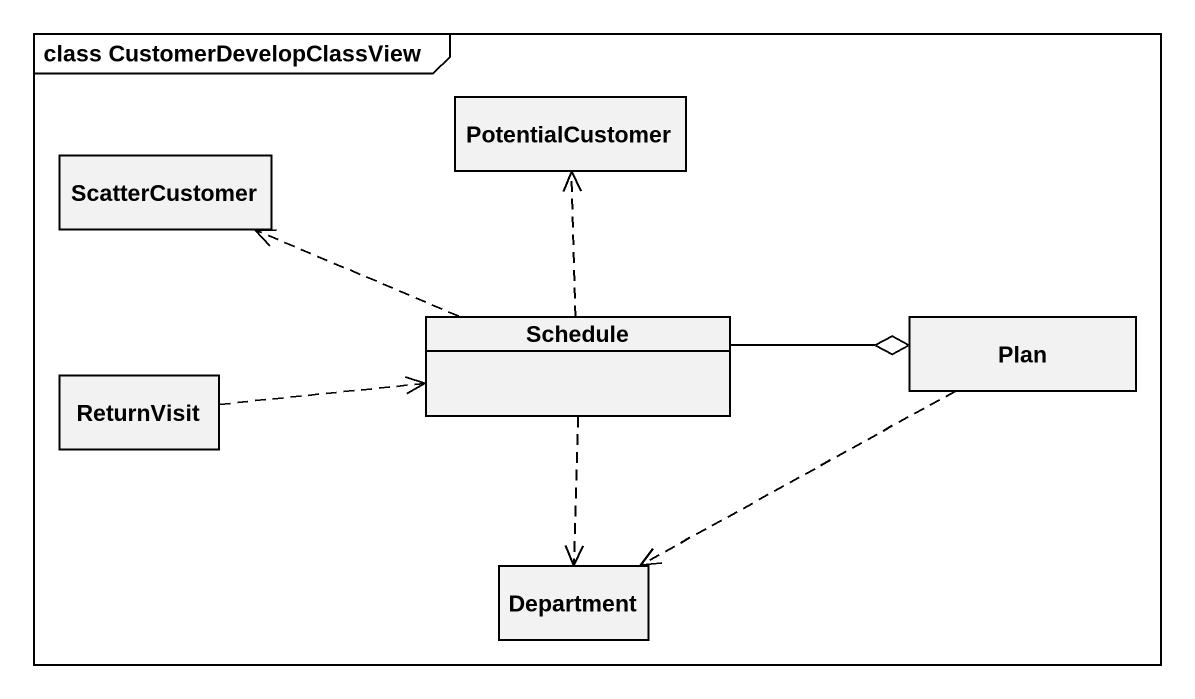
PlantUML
@startuml
mainframe class CustomerDevelopClassView
hide circle
hide empty members
class ScatterCustomer
class PotentialCustomer
class Schedule
class Plan
class ReturnVisit
class Department
Schedule .left.> ScatterCustomer
Schedule .up.> PotentialCustomer
Schedule ..> Department
Plan o-left- Schedule
Plan .left.> Department
ReturnVisit .right.> Schedule
@enduml
